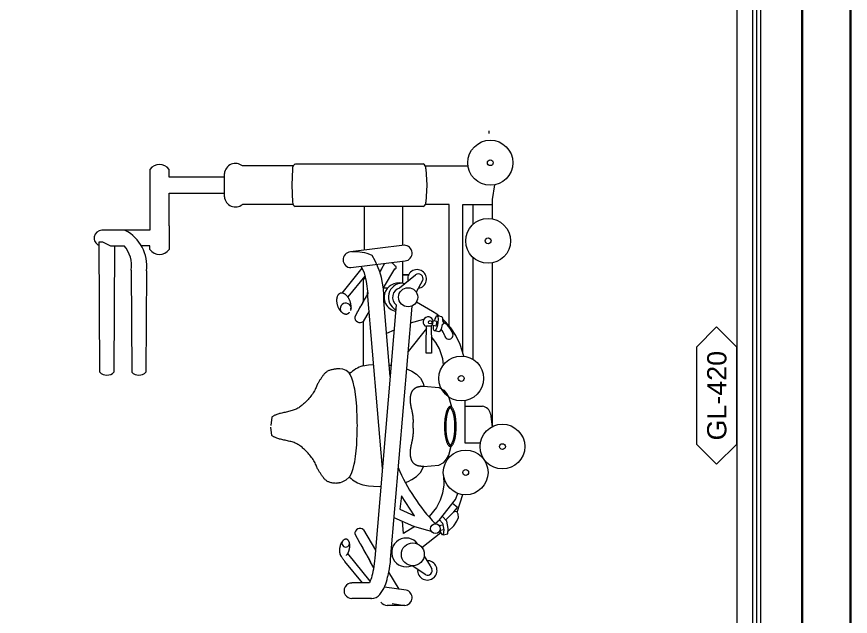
# Model space of a CAD drawing. Header units: centimetres. Extents: x 118932 to 154602, y -32682 to -23521.
# Drawn here: x 129554.9 to 129815.3, y -28354.3 to -28167 of the extents above; entities that cross this region are included whole.
import ezdxf

# ---------------------------------------------------------------- set-up
doc = ezdxf.new("R2010")
doc.units = ezdxf.units.CM
doc.header["$LTSCALE"] = 50
doc.header["$MEASUREMENT"] = 0
for name, color, linetype, lineweight, true_color in [('GEN_00_BL_Yazı', 7, 'Continuous', 0, 0x4f5250), ('GEN_02_TF_Mobilya', 7, 'Continuous', 5, 0x745e3d), ('GEN_05_ML_Alçıpan_giydirme', 7, 'Continuous', 18, 0x7ebab5), ('KALACAK DUVARLAR', 7, 'Continuous', 30, 0x005387)]:
    doc.layers.add(name, color=color, linetype=linetype, lineweight=lineweight, true_color=true_color)
doc.styles.add('Arial_6', font='arial.ttf', dxfattribs={"height": 59.5325})

# ---------------------------------------------------------------- blocks, each defined once
blk = doc.blocks.new('PP_Level-1_Cblok_YeniDuvarlar')
at = {"layer": 'GEN_05_ML_Alçıpan_giydirme', "elevation": 0}
for points in [[(-397.82, -1406.57), (-74.82, -1406.57), (-74.81, -1391.57), (-62.81, -1391.57), (-62.81, -1023.36), (-71.32, -1023.36), (-71.32, -957.36), (-62.81, -957.36), (-62.81, -649.78), (-71.31, -649.78), (-71.31, -583.78), (-62.81, -583.78), (-62.81, -120.17), (-443.43, -120.17)], [(-397.82, -1405.32), (-76.07, -1405.32), (-76.06, -1390.32), (-64.06, -1390.32), (-64.06, -1024.61), (-72.57, -1024.61), (-72.57, -956.11), (-64.06, -956.11), (-64.06, -651.03), (-72.56, -651.03), (-72.56, -582.53), (-64.06, -582.53), (-64.06, -121.42), (-443.43, -121.42)], [(-397.82, -1404.07), (-77.32, -1404.07), (-77.31, -1389.07), (-65.31, -1389.07), (-65.31, -1025.86), (-73.82, -1025.86), (-73.82, -954.86), (-65.31, -954.86), (-65.31, -652.28), (-73.81, -652.28), (-73.81, -581.28), (-65.31, -581.28), (-65.31, -122.67), (-443.43, -122.67)]]:
    blk.add_lwpolyline(points, dxfattribs=at)
blk = doc.blocks.new('KALACAK DUVALAR LEVEL -1 C BLOK')
at = {"layer": 'KALACAK DUVARLAR', "elevation": 0}
blk.add_lwpolyline([(451.35, 86.68), (466.35, 86.68), (466.35, -220.9), (451.35, -220.9)], close=True, dxfattribs=at)
blk = doc.blocks.new('spor aletleri 7')
at = {"layer": 'GEN_02_TF_Mobilya'}
for p, q in [((51.37, 104.9), (51.37, 105.71)), ((-9.9, 94.72), (-25.74, 94.72)), ((31.38, 94.72), (44.59, 94.72)), ((-48.64, 91.23), (-48.66, 93.67)), ((-31.36, 91.27), (-48.64, 91.27)), ((-31.36, 85.11), (-31.36, 92.34)), ((-48.64, 76.07), (-48.64, 86.21)), ((-31.36, 86.17), (-48.64, 86.17)), ((-9.9, 82.72), (-25.74, 82.72)), ((30.72, 82.03), (-9.24, 82.03)), ((12.24, 82.03), (12.24, 68.41)), ((24.24, 82.02), (24.24, 69.97)), ((46.24, 82.72), (46.24, 76.41)), ((-48.67, 76.07), (-48.66, 68.62)), ((-66.99, 69.81), (-66.99, 69.81)), ((-65.68, 69.81), (-65.89, 30.33)), ((-62.9, 69.83), (-62.71, 69.81)), ((24.86, 69.96), (8.01, 67.87)), ((46.24, 66.09), (46.24, 34.34)), ((11.61, 62.78), (5.34, 55.04)), ((8.14, 62.97), (25.09, 65.08)), ((21.77, 62.65), (18.24, 56.71)), ((24.24, 64.94), (24.24, 58.06)), ((52.24, 64.47), (52.24, 13.72)), ((-60.47, 62.22), (-60.3, 30.33)), ((-55.73, 61.99), (-55.9, 30.33)), ((12.49, 60.36), (7.18, 53.82)), ((23.32, 56.62), (28.34, 60.69)), ((30.54, 58.94), (28.57, 55.29)), ((18.01, 0.25), (13.37, 55.21)), ((11.85, 52.1), (11.85, 52.1)), ((20.44, 28.93), (18.43, 52.62)), ((8.18, 50.44), (7.99, 49.54)), ((30.87, 46.75), (26.69, 45.59)), ((21.66, 43.42), (19.3, 42.4)), ((31.72, 43.95), (26.03, 36.83)), ((20.13, 32.55), (20.74, 32.47)), ((43.84, 8.16), (43.84, 21.49)), ((43.87, 19.72), (49.24, 19.72)), ((-16.54, 16.27), (-16.85, 13.71)), ((51.73, 17.3), (52.23, 13.31)), ((-16.54, 10.57), (-16.85, 13.14)), ((41.36, -13.38), (43.06, -7.91)), ((35.69, -17.51), (36.81, -17.35)), ((12.09, -18.93), (15.86, -25.27)), ((30.33, -24.4), (36.28, -19.73)), ((11.24, -23.58), (11.24, -23.59)), ((14.13, -34.95), (7.15, -26.33)), ((13.23, -27.13), (13.81, -28.15)), ((31.51, -32.96), (27.31, -30.15)), ((19.93, -32.11), (23.08, -37.41)), ((25.41, -37.71), (18.59, -36.82))]:
    blk.add_line(p, q, dxfattribs=at)
at = {"layer": 'GEN_02_TF_Mobilya', "flags": 128}
for points in [[(-10.09, 93.79), (-10.34, 88.72), (-10.06, 83.42)], [(-9.17, 95.43), (-0.59, 95.43), (22.11, 95.43), (30.65, 95.43), (30.65, 95.43)], [(31.57, 93.79), (31.82, 88.72), (31.54, 83.42)], [(-54.66, 93.67), (-54.66, 76.07), (-54.66, 74.64), (-69.66, 74.64)], [(53.04, 88.83), (52.24, 84.21), (52.24, 78.08)], [(38.84, 44.81), (38.84, 82.72), (31.38, 82.72)], [(43.14, 36.51), (43.14, 82.72), (52.24, 82.72)], [(-70.29, 30.33), (-70.5, 71.08), (-69.46, 71.08), (-67, 69.81), (-62.7, 69.81)], [(-54.66, 68.62), (-54.66, 69.81), (-57.35, 69.81)], [(11.36, 63.37), (12.25, 61.33), (12.92, 58.6), (13.4, 54.86), (13.24, 54.57)], [(18.69, 64.28), (17.74, 62.59), (17.71, 62.55), (17.67, 62.47), (17.63, 62.38), (17.58, 62.29), (17.53, 62.19), (17.48, 62.1), (17.42, 62), (17.37, 61.91), (17.31, 61.82), (17.26, 61.72), (17.2, 61.63), (17.19, 61.61), (17.24, 61.69), (17.34, 61.85), (17.39, 61.93), (17.44, 62.02), (17.48, 62.1), (17.53, 62.18), (17.57, 62.26), (17.61, 62.33), (17.64, 62.41), (17.68, 62.47), (17.71, 62.53), (17.73, 62.58), (17.74, 62.59)], [(12.56, 60.05), (12.09, 59.39), (11.98, 58.8), (11.98, 52.34)], [(8.06, 49.76), (8.1, 49.88), (8.12, 50.01), (8.15, 50.14), (8.17, 50.28), (8.18, 50.42), (8.19, 50.56), (8.2, 50.7), (8.2, 50.85), (8.19, 51), (8.18, 51.15), (8.16, 51.3), (8.14, 51.45), (8.12, 51.61), (8.09, 51.76), (8.06, 51.91), (8.02, 52.07), (7.97, 52.22), (7.92, 52.37), (7.87, 52.52), (7.82, 52.67), (7.75, 52.82), (7.69, 52.96), (7.62, 53.1), (7.55, 53.24), (7.47, 53.38), (7.39, 53.51), (7.31, 53.64), (7.23, 53.76), (7.14, 53.88), (7.05, 53.99), (6.95, 54.1), (6.86, 54.21), (6.76, 54.31), (6.66, 54.4), (6.56, 54.49), (6.46, 54.57), (6.35, 54.65), (6.25, 54.72), (6.14, 54.78), (6.04, 54.84), (5.93, 54.89), (5.83, 54.93), (5.72, 54.97), (5.62, 55), (5.51, 55.02), (5.41, 55.03), (5.31, 55.04), (5.21, 55.04), (5.11, 55.03), (5.01, 55.02), (4.91, 55), (4.82, 54.97), (4.73, 54.93), (4.64, 54.89), (4.56, 54.84), (4.47, 54.79), (4.39, 54.73), (4.32, 54.66), (4.25, 54.58), (4.18, 54.5), (4.11, 54.41), (4.05, 54.32), (4, 54.22), (3.94, 54.12), (3.89, 54.01), (3.85, 53.89), (3.81, 53.77), (3.78, 53.65), (3.75, 53.52), (3.72, 53.39), (3.7, 53.26), (3.69, 53.12), (3.68, 52.98), (3.67, 52.83), (3.67, 52.69), (3.68, 52.54), (3.69, 52.39), (3.7, 52.24), (3.72, 52.08), (3.74, 51.93), (3.77, 51.78), (3.81, 51.62), (3.85, 51.47), (3.89, 51.32), (3.94, 51.17), (3.99, 51.02), (4.04, 50.87), (4.1, 50.72), (4.17, 50.58), (4.24, 50.43), (4.31, 50.29), (4.38, 50.16), (4.46, 50.03), (4.54, 49.9), (4.63, 49.77), (4.72, 49.65), (4.81, 49.54), (4.9, 49.43), (5, 49.32), (5.09, 49.22), (5.19, 49.13), (5.29, 49.04), (5.4, 48.95), (5.5, 48.88), (5.6, 48.81), (5.71, 48.74), (5.81, 48.69), (5.92, 48.63), (6.03, 48.59), (6.13, 48.55), (6.24, 48.52), (6.34, 48.5), (6.44, 48.48), (6.55, 48.48), (6.65, 48.47), (6.75, 48.48), (6.85, 48.49), (6.94, 48.51), (7.03, 48.54), (7.13, 48.57), (7.21, 48.62), (7.3, 48.66), (7.38, 48.72), (7.46, 48.78), (7.54, 48.85), (7.61, 48.92), (7.68, 49), (7.75, 49.09)], [(18.07, 56.69), (18.21, 56.71), (18.47, 56.72), (19.66, 56.72)], [(18.07, 56.7), (18.13, 56.71), (18.27, 56.72), (18.42, 56.72), (18.45, 56.72)], [(13.24, 54.58), (13.2, 54.51), (13.16, 54.44), (13.13, 54.37), (13.09, 54.3), (13.05, 54.22), (13, 54.15), (12.96, 54.07), (12.91, 53.99), (12.86, 53.91), (12.82, 53.83), (12.8, 53.8), (12.22, 52.77), (12.21, 52.74), (12.1, 52.54), (12.04, 52.44), (11.99, 52.35), (11.88, 52.16), (11.85, 52.1), (11.24, 51.03)], [(11.85, 52.11), (11.88, 52.16), (11.92, 52.24), (11.97, 52.31), (12.01, 52.38), (12.05, 52.46), (12.09, 52.53), (12.13, 52.59), (12.2, 52.72), (12.22, 52.77)], [(13.24, 54.58), (13.21, 54.53), (13.16, 54.43), (13.1, 54.32), (13.04, 54.21), (12.98, 54.11), (12.92, 54.01), (12.86, 53.91), (12.8, 53.8)], [(35.73, 47.8), (34.94, 48.4), (33.65, 49.24), (28.62, 52.24)], [(22.33, 51.33), (15.65, -27.76), (15.56, -28.63), (15.46, -29.49), (15.33, -30.34), (15.19, -31.16), (15.04, -31.94), (14.87, -32.66), (14.7, -33.31), (14.53, -33.89), (14.36, -34.39), (14.2, -34.8), (14.05, -35.14), (13.92, -35.41), (13.87, -35.51), (8.47, -35.51)], [(11.25, 51.04), (11.2, 50.94), (11.14, 50.85), (11.09, 50.76), (11.04, 50.67), (10.99, 50.58), (10.94, 50.49), (10.31, 49.36), (10.26, 49.27), (10.2, 49.17), (10.1, 48.99), (9.35, 47.65)], [(10.98, 50.55), (11.02, 50.62), (11.06, 50.7), (11.1, 50.77), (11.14, 50.84), (11.18, 50.91), (11.22, 50.98)], [(27.15, 50.96), (20.46, -28.17), (20.36, -29.15), (20.24, -30.14), (20.1, -31.13), (19.93, -32.11), (19.6, -33.63)], [(10.13, 49.04), (10.16, 49.1), (10.2, 49.17), (10.24, 49.24), (10.28, 49.3)], [(13.86, 49.36), (11.98, 46.17), (11.98, 32.33)], [(36.56, 47.64), (35.08, 47.92), (34.92, 47.86), (34.83, 47.78), (34.64, 47.51), (34.39, 46.94), (34.23, 46.43)], [(35.14, 47.9), (35.32, 47.59), (35.4, 47), (35.32, 45.78), (35.07, 44.62), (34.75, 43.73), (34.45, 43.29), (34.24, 43.19)], [(43.42, 35.28), (42.31, 39), (40.97, 41.79), (39.38, 44.16), (37.62, 46.14), (36.84, 46.93)], [(33.78, 46.46), (33.8, 46.45), (34.96, 46.24), (34.67, 44.75), (33.45, 44.97)], [(36.7, 45.23), (36.31, 43.79), (35.94, 43.1), (35.83, 42.99), (35.66, 42.93), (34.26, 43.19), (34.03, 43.42), (33.94, 43.88), (33.93, 44.69), (33.95, 44.85)], [(37.1, 32.65), (36.82, 34.49), (35.77, 37.67), (34.71, 39.63), (33.37, 41.4)], [(38.59, 40.69), (38.65, 40.68), (38.6, 40.68)], [(4.73, 31.41), (4.55, 31.4), (4.37, 31.39), (4.19, 31.39), (4, 31.37), (3.81, 31.36), (3.61, 31.34), (3.4, 31.32), (3.18, 31.29), (2.94, 31.25), (2.7, 31.21), (2.45, 31.16), (2.2, 31.1), (1.95, 31.04), (1.71, 30.97), (1.47, 30.89), (1.25, 30.81), (1.04, 30.71), (0.84, 30.61), (0.65, 30.5), (0.48, 30.38), (0.31, 30.25), (0.15, 30.11), (-0.01, 29.96), (-0.16, 29.8), (-0.3, 29.62), (-0.45, 29.44), (-0.59, 29.25), (-0.73, 29.05), (-0.87, 28.85), (-1, 28.65), (-1.14, 28.46), (-1.27, 28.26), (-1.4, 28.08), (-1.52, 27.9), (-1.64, 27.72), (-1.77, 27.53), (-1.89, 27.34), (-2.01, 27.13), (-2.13, 26.91), (-2.25, 26.68), (-2.37, 26.42), (-2.49, 26.14), (-2.62, 25.84), (-2.75, 25.53), (-2.9, 25.21), (-3.06, 24.87), (-3.24, 24.53), (-3.44, 24.19), (-3.66, 23.84), (-3.89, 23.49), (-4.15, 23.14), (-4.41, 22.8), (-4.69, 22.46), (-4.97, 22.14), (-5.25, 21.82), (-5.53, 21.51), (-5.8, 21.22), (-6.07, 20.95), (-6.34, 20.69), (-6.61, 20.44), (-6.87, 20.21), (-7.13, 19.98), (-7.39, 19.78), (-7.65, 19.58), (-7.9, 19.4), (-8.16, 19.23), (-8.43, 19.07), (-8.7, 18.92), (-8.98, 18.78), (-9.27, 18.65), (-9.58, 18.53), (-9.89, 18.42), (-10.23, 18.31), (-10.58, 18.21), (-10.94, 18.12), (-11.31, 18.03), (-11.68, 17.95), (-12.05, 17.86), (-12.42, 17.78), (-12.78, 17.7), (-13.13, 17.62), (-13.47, 17.54), (-13.8, 17.46), (-14.11, 17.38), (-14.41, 17.3), (-14.69, 17.22), (-14.95, 17.13), (-15.19, 17.04), (-15.4, 16.95), (-15.6, 16.86), (-15.78, 16.76), (-15.95, 16.67), (-16.11, 16.57), (-16.26, 16.47), (-16.4, 16.37), (-16.54, 16.27)], [(4.73, -4.2), (5.66, -3.85), (6.7, -3.3), (7.58, -2.51), (7.93, -2.17), (8.47, -1.05), (8.87, 0.23), (9.19, 1.64), (9.34, 2.38), (9.6, 3.98), (9.81, 5.74), (9.96, 7.69), (10.01, 8.75), (10.1, 11.06), (10.14, 12.87), (10.16, 13.71), (10.14, 14.55), (10.1, 16.36), (10.01, 18.67), (9.96, 19.73), (9.81, 21.67), (9.6, 23.43), (9.34, 25.03), (9.19, 25.78), (8.87, 27.18), (8.47, 28.46), (7.93, 29.59), (7.58, 30.08), (6.7, 30.84), (5.66, 31.27), (4.73, 31.41)], [(11.87, 32.31), (13.67, 32.58), (15.17, 32.7), (15.27, 32.71)], [(25.49, 31.42), (26.05, 31.2), (27.17, 30.65), (28.63, 29.69), (29.87, 28.45), (30.7, 26.91), (30.94, 25.96)], [(30.94, 0.88), (30.88, 0.88), (30.83, 0.89), (30.77, 0.89), (30.72, 0.89), (30.66, 0.89), (30.6, 0.89), (30.55, 0.89), (30.49, 0.89), (30.44, 0.9), (30.38, 0.9), (30.33, 0.9), (30.27, 0.9), (30.22, 0.91), (30.16, 0.91), (30.11, 0.91), (30.05, 0.92), (30, 0.92), (29.95, 0.93), (29.89, 0.93), (29.84, 0.94), (29.78, 0.94), (29.73, 0.95), (29.68, 0.95), (29.62, 0.96), (29.57, 0.97), (29.52, 0.98), (29.46, 0.99), (29.41, 1), (29.36, 1.01), (29.3, 1.02), (29.25, 1.03), (29.2, 1.04), (29.15, 1.06), (29.1, 1.07), (29.04, 1.09), (28.99, 1.1), (28.94, 1.12), (28.89, 1.14), (28.84, 1.16), (28.79, 1.18), (28.74, 1.2), (28.69, 1.22), (28.64, 1.24), (28.59, 1.26), (28.54, 1.29), (28.49, 1.31), (28.45, 1.34), (28.4, 1.36), (28.35, 1.39), (28.3, 1.42), (28.26, 1.45), (28.21, 1.48), (28.17, 1.51), (28.12, 1.54), (28.08, 1.58), (28.04, 1.61), (27.99, 1.64), (27.95, 1.68), (27.91, 1.72), (27.87, 1.75), (27.83, 1.79), (27.79, 1.83), (27.75, 1.87), (27.71, 1.91), (27.68, 1.95), (27.64, 1.99), (27.6, 2.03), (27.57, 2.07), (27.54, 2.11), (27.5, 2.16), (27.47, 2.2), (27.44, 2.25), (27.41, 2.29), (27.38, 2.34), (27.35, 2.38), (27.33, 2.43), (27.3, 2.48), (27.27, 2.52), (27.25, 2.57), (27.22, 2.62), (27.2, 2.67), (27.18, 2.72), (27.16, 2.77), (27.13, 2.82), (27.11, 2.87), (27.09, 2.92), (27.07, 2.97), (27.06, 3.02), (27.04, 3.08), (27.02, 3.13), (27, 3.18), (26.99, 3.23), (26.97, 3.29), (26.96, 3.34), (26.94, 3.39), (26.93, 3.45), (26.92, 3.5), (26.9, 3.55), (26.89, 3.61), (26.88, 3.66), (26.87, 3.71), (26.86, 3.77), (26.85, 3.82), (26.84, 3.88), (26.83, 3.93), (26.82, 3.98), (26.81, 4.04), (26.8, 4.09), (26.8, 4.15), (26.79, 4.2), (26.78, 4.26), (26.78, 4.31), (26.77, 4.36), (26.76, 4.42), (26.76, 4.47), (26.75, 4.53), (26.75, 4.58), (26.75, 4.64), (26.74, 4.69), (26.74, 4.74), (26.74, 4.8), (26.74, 4.85), (26.73, 4.91), (26.73, 4.96), (26.73, 5.01), (26.73, 5.07), (26.73, 5.12), (26.73, 5.18), (26.73, 5.23), (26.73, 5.29), (26.73, 5.34), (26.74, 5.39), (26.74, 5.45), (26.74, 5.5), (26.74, 5.56), (26.74, 5.61), (26.75, 5.66), (26.75, 5.72), (26.76, 5.77), (26.76, 5.83), (26.76, 5.88), (26.77, 5.93), (26.77, 5.99), (26.78, 6.04), (26.78, 6.09), (26.79, 6.15), (26.8, 6.2), (26.8, 6.26), (26.81, 6.31), (26.82, 6.36), (26.82, 6.42), (26.83, 6.47), (26.84, 6.52), (26.85, 6.58), (26.86, 6.63), (26.86, 6.68), (26.87, 6.74), (26.88, 6.79), (26.89, 6.84), (26.9, 6.9), (26.91, 6.95), (26.92, 7), (26.93, 7.06), (26.94, 7.11), (26.95, 7.16), (26.96, 7.22), (26.97, 7.27), (26.99, 7.38), (27, 7.43), (27.01, 7.48), (27.02, 7.53), (27.03, 7.59), (27.06, 7.69), (27.08, 7.8), (27.09, 7.85), (27.13, 8.01), (27.16, 8.17), (27.19, 8.28), (27.2, 8.33), (27.21, 8.38), (27.22, 8.44), (27.23, 8.49), (27.26, 8.6), (27.28, 8.7), (27.3, 8.81), (27.31, 8.86), (27.34, 8.97), (27.35, 9.02), (27.37, 9.13), (27.38, 9.18), (27.4, 9.29), (27.41, 9.34), (27.42, 9.39), (27.43, 9.45), (27.44, 9.5), (27.45, 9.55), (27.46, 9.61), (27.47, 9.66), (27.48, 9.71), (27.49, 9.77), (27.5, 9.82), (27.51, 9.87), (27.52, 9.93), (27.52, 9.98), (27.53, 10.03), (27.54, 10.09), (27.55, 10.14), (27.56, 10.19), (27.56, 10.25), (27.57, 10.3), (27.58, 10.35), (27.58, 10.41), (27.59, 10.46), (27.6, 10.51), (27.6, 10.57), (27.61, 10.62), (27.61, 10.68), (27.62, 10.73), (27.62, 10.78), (27.63, 10.84), (27.63, 10.89), (27.63, 10.94), (27.64, 11), (27.64, 11.05), (27.64, 11.11), (27.65, 11.16), (27.65, 11.21), (27.65, 11.27), (27.65, 11.32), (27.65, 11.38), (27.66, 11.43), (27.66, 11.48), (27.66, 11.54), (27.66, 11.59), (27.66, 11.65), (27.66, 11.7), (27.66, 11.76), (27.66, 11.81), (27.66, 11.86), (27.66, 11.92), (27.66, 11.97), (27.66, 12.03), (27.66, 12.08), (27.66, 12.13), (27.66, 12.19), (27.66, 12.24), (27.66, 12.3), (27.66, 12.41), (27.65, 12.51), (27.65, 12.62), (27.65, 12.73), (27.64, 12.89), (27.64, 13.06), (27.63, 13.17), (27.63, 13.22), (27.63, 13.33), (27.63, 13.38), (27.62, 13.44), (27.62, 13.49), (27.62, 13.6), (27.62, 13.65), (27.62, 13.71), (27.62, 13.81), (27.62, 13.86), (27.62, 13.97), (27.63, 14.02), (27.63, 14.07), (27.63, 14.18), (27.64, 14.33), (27.64, 14.39), (27.64, 14.49), (27.64, 14.54), (27.64, 14.65), (27.65, 14.75), (27.65, 14.8), (27.65, 14.91), (27.65, 15.01), (27.65, 15.07), (27.65, 15.12), (27.65, 15.17), (27.65, 15.27), (27.65, 15.33), (27.65, 15.38), (27.65, 15.43), (27.65, 15.48), (27.64, 15.54), (27.64, 15.59), (27.64, 15.64), (27.64, 15.69), (27.64, 15.74), (27.63, 15.8), (27.63, 15.85), (27.63, 15.9), (27.63, 15.95), (27.62, 16), (27.62, 16.06), (27.62, 16.11), (27.61, 16.16), (27.61, 16.21), (27.6, 16.26), (27.6, 16.31), (27.59, 16.37), (27.59, 16.42), (27.58, 16.47), (27.58, 16.52), (27.57, 16.57), (27.56, 16.62), (27.56, 16.68), (27.55, 16.73), (27.54, 16.78), (27.53, 16.83), (27.53, 16.88), (27.52, 16.93), (27.51, 16.99), (27.5, 17.04), (27.49, 17.09), (27.48, 17.14), (27.48, 17.19), (27.47, 17.24), (27.46, 17.29), (27.45, 17.34), (27.44, 17.4), (27.43, 17.45), (27.42, 17.5), (27.41, 17.55), (27.4, 17.6), (27.39, 17.65), (27.38, 17.7), (27.37, 17.75), (27.36, 17.81), (27.35, 17.86), (27.32, 17.96), (27.3, 18.06), (27.29, 18.11), (27.27, 18.21), (27.24, 18.37), (27.18, 18.62), (27.17, 18.67), (27.14, 18.78), (27.13, 18.83), (27.12, 18.88), (27.11, 18.93), (27.1, 18.98), (27.08, 19.08), (27.07, 19.13), (27.04, 19.24), (27.02, 19.34), (27.01, 19.39), (27, 19.44), (26.99, 19.49), (26.97, 19.59), (26.96, 19.65), (26.95, 19.7), (26.94, 19.75), (26.93, 19.8), (26.92, 19.85), (26.9, 19.95), (26.89, 20.01), (26.88, 20.06), (26.87, 20.11), (26.87, 20.16), (26.86, 20.21), (26.85, 20.26), (26.84, 20.31), (26.83, 20.37), (26.83, 20.42), (26.82, 20.47), (26.81, 20.52), (26.81, 20.57), (26.8, 20.62), (26.79, 20.67), (26.79, 20.73), (26.78, 20.78), (26.78, 20.83), (26.77, 20.88), (26.77, 20.93), (26.76, 20.99), (26.76, 21.04), (26.75, 21.09), (26.75, 21.14), (26.75, 21.19), (26.74, 21.24), (26.74, 21.3), (26.74, 21.35), (26.74, 21.4), (26.73, 21.45), (26.73, 21.5), (26.73, 21.56), (26.73, 21.61), (26.73, 21.66), (26.73, 21.71), (26.73, 21.77), (26.73, 21.82), (26.73, 21.87), (26.73, 21.92), (26.74, 21.97), (26.74, 22.03), (26.74, 22.08), (26.74, 22.13), (26.75, 22.18), (26.75, 22.24), (26.75, 22.29), (26.76, 22.34), (26.76, 22.39), (26.77, 22.44), (26.77, 22.5), (26.78, 22.55), (26.78, 22.6), (26.79, 22.65), (26.8, 22.71), (26.8, 22.76), (26.81, 22.81), (26.82, 22.86), (26.83, 22.91), (26.84, 22.97), (26.85, 23.02), (26.86, 23.07), (26.87, 23.12), (26.88, 23.17), (26.89, 23.23), (26.9, 23.28), (26.91, 23.33), (26.92, 23.38), (26.94, 23.43), (26.95, 23.48), (26.97, 23.54), (26.98, 23.59), (27, 23.64), (27.01, 23.69), (27.03, 23.74), (27.04, 23.79), (27.06, 23.84), (27.08, 23.89), (27.1, 23.94), (27.12, 23.99), (27.14, 24.04), (27.16, 24.08), (27.18, 24.13), (27.2, 24.18), (27.23, 24.23), (27.25, 24.27), (27.27, 24.32), (27.3, 24.37), (27.32, 24.41), (27.35, 24.46), (27.38, 24.5), (27.4, 24.55), (27.43, 24.59), (27.46, 24.63), (27.49, 24.67), (27.52, 24.72), (27.56, 24.76), (27.59, 24.8), (27.62, 24.84), (27.66, 24.88), (27.69, 24.92), (27.73, 24.96), (27.76, 24.99), (27.8, 25.03), (27.84, 25.07), (27.88, 25.1), (27.92, 25.14), (27.96, 25.17), (28, 25.21), (28.04, 25.24), (28.08, 25.27), (28.13, 25.3), (28.17, 25.33), (28.21, 25.36), (28.26, 25.39), (28.3, 25.42), (28.35, 25.45), (28.39, 25.48), (28.44, 25.5), (28.48, 25.53), (28.53, 25.55), (28.58, 25.57), (28.62, 25.6), (28.67, 25.62), (28.72, 25.64), (28.77, 25.66), (28.82, 25.68), (28.86, 25.7), (28.91, 25.71), (28.96, 25.73), (29.01, 25.75), (29.06, 25.76), (29.11, 25.78), (29.16, 25.79), (29.21, 25.8), (29.26, 25.81), (29.31, 25.83), (29.36, 25.84), (29.41, 25.85), (29.46, 25.86), (29.51, 25.87), (29.57, 25.87), (29.62, 25.88), (29.67, 25.89), (29.72, 25.9), (29.77, 25.9), (29.83, 25.91), (29.88, 25.91), (29.93, 25.92), (29.98, 25.92), (30.03, 25.93), (30.09, 25.93), (30.14, 25.93), (30.19, 25.94), (30.25, 25.94), (30.3, 25.94), (30.35, 25.95), (30.4, 25.95), (30.46, 25.95), (30.51, 25.95), (30.56, 25.95), (30.62, 25.95), (30.67, 25.96), (30.72, 25.96), (30.78, 25.96), (30.83, 25.96), (30.88, 25.96), (30.94, 25.96), (35.65, 25.54), (37.19, 24.73), (37.99, 23.7), (38.72, 22.39), (39.52, 19.53)], [(48.56, 8.12), (43.84, 8.16), (43.84, 21.49)], [(4.73, -4.2), (4.55, -4.24), (4.37, -4.27), (4.19, -4.31), (4, -4.34), (3.81, -4.36), (3.61, -4.38), (3.4, -4.39), (3.18, -4.38), (2.94, -4.37), (2.7, -4.34), (2.45, -4.3), (2.2, -4.25), (1.95, -4.19), (1.71, -4.12), (1.47, -4.05), (1.25, -3.96), (1.04, -3.87), (0.84, -3.77), (0.65, -3.66), (0.48, -3.54), (0.31, -3.41), (0.15, -3.27), (-0.01, -3.12), (-0.16, -2.95), (-0.3, -2.78), (-0.45, -2.6), (-0.59, -2.4), (-0.73, -2.21), (-0.87, -2.01), (-1, -1.81), (-1.14, -1.61), (-1.27, -1.42), (-1.4, -1.23), (-1.52, -1.05), (-1.65, -0.87), (-1.77, -0.68), (-1.89, -0.49), (-2.01, -0.29), (-2.13, -0.07), (-2.25, 0.17), (-2.37, 0.43), (-2.49, 0.71), (-2.62, 1), (-2.75, 1.31), (-2.9, 1.64), (-3.06, 1.97), (-3.24, 2.31), (-3.44, 2.66), (-3.66, 3.01), (-3.89, 3.35), (-4.15, 3.7), (-4.41, 4.04), (-4.69, 4.38), (-4.97, 4.71), (-5.25, 5.03), (-5.53, 5.33), (-5.8, 5.62), (-6.07, 5.9), (-6.34, 6.16), (-6.61, 6.41), (-6.87, 6.64), (-7.13, 6.86), (-7.39, 7.07), (-7.65, 7.26), (-7.9, 7.45), (-8.16, 7.62), (-8.43, 7.78), (-8.7, 7.93), (-8.98, 8.06), (-9.27, 8.19), (-9.58, 8.32), (-9.89, 8.43), (-10.23, 8.53), (-10.58, 8.63), (-10.94, 8.73), (-11.31, 8.82), (-11.68, 8.9), (-12.05, 8.98), (-12.42, 9.06), (-12.78, 9.14), (-13.13, 9.22), (-13.47, 9.3), (-13.8, 9.38), (-14.11, 9.46), (-14.41, 9.55), (-14.69, 9.63), (-14.95, 9.72), (-15.19, 9.8), (-15.4, 9.9), (-15.6, 9.99), (-15.78, 10.08), (-15.95, 10.18), (-16.11, 10.28), (-16.26, 10.37), (-16.4, 10.47), (-16.54, 10.57)], [(25.15, -4.14), (26.05, -3.79), (27.17, -3.23), (28.63, -2.28), (29.87, -1.04), (30.7, 0.51), (30.79, 0.89), (35.65, 1.31), (37.19, 2.11), (37.99, 3.14), (38.72, 4.46), (39.47, 7.18)], [(37.07, -1.91), (37.14, -4.86), (36.72, -7.5), (35.99, -9.69), (34.87, -11.9), (32.61, -14.76), (32.58, -14.92)], [(11.87, -4.9), (13.67, -5.17), (15.17, -5.29), (17.07, -5.34), (17.54, -5.31)], [(35.83, -15.75), (40.87, -9.44), (41.57, -7.54)], [(40.35, -13.24), (41.4, -11.95), (39.85, -10.71)], [(21.57, -15.01), (27.65, -17.73), (30.9, -18.75), (33.25, -19.32)], [(36.99, -20.49), (38.42, -20.14), (38.58, -18.44), (38.37, -17.34), (38.12, -16.22), (36.72, -14.79)], [(38.5, -19.29), (40.3, -17.63), (41.24, -16.18), (41.77, -15.04), (41.67, -13.99), (41.22, -13.22), (40.56, -13.24), (40.35, -13.24), (37.82, -15.81)], [(28.13, -17.9), (24.57, -20.02), (24.26, -16.22)], [(34.44, -16.96), (35.83, -15.75), (36.76, -16.84), (37.17, -18.91), (36.99, -20.49), (36.71, -20.42), (36.29, -19.78), (36.06, -19.02), (37.15, -18.81)], [(9.34, -20.2), (10.09, -21.53), (10.21, -21.74), (10.31, -21.92), (10.94, -23.04), (10.99, -23.13), (11.04, -23.22), (11.09, -23.31), (11.15, -23.41), (11.2, -23.5), (11.24, -23.58), (11.84, -24.65), (11.88, -24.71), (11.99, -24.9), (12.04, -25), (12.1, -25.1), (12.15, -25.2), (12.21, -25.3), (12.22, -25.33)], [(6.72, -26.9), (6.79, -26.84), (6.85, -26.76), (6.91, -26.69), (6.97, -26.61), (7.03, -26.53), (7.08, -26.44), (7.14, -26.35), (7.19, -26.26), (7.24, -26.16), (7.29, -26.06), (7.34, -25.96), (7.38, -25.86), (7.43, -25.76), (7.47, -25.65), (7.51, -25.54), (7.55, -25.43), (7.58, -25.32), (7.61, -25.21), (7.64, -25.09), (7.67, -24.98), (7.69, -24.86), (7.72, -24.75), (7.73, -24.63), (7.75, -24.51), (7.77, -24.4), (7.78, -24.28), (7.78, -24.17), (7.79, -24.05), (7.79, -23.94), (7.79, -23.83), (7.79, -23.72), (7.79, -23.61), (7.78, -23.5), (7.77, -23.39), (7.75, -23.29), (7.74, -23.19), (7.72, -23.09), (7.69, -23), (7.67, -22.9), (7.64, -22.81), (7.61, -22.72), (7.58, -22.64), (7.55, -22.56), (7.51, -22.48), (7.47, -22.41), (7.43, -22.34), (7.39, -22.27), (7.34, -22.21), (7.29, -22.16), (7.24, -22.1), (7.19, -22.05), (7.14, -22.01), (7.08, -21.97), (7.03, -21.93), (6.97, -21.9), (6.91, -21.88), (6.85, -21.86), (6.79, -21.84), (6.73, -21.83), (6.66, -21.82), (6.6, -21.82), (6.53, -21.82), (6.47, -21.83), (6.4, -21.84), (6.34, -21.86), (6.27, -21.88), (6.2, -21.91), (6.13, -21.94), (6.07, -21.97), (6, -22.01), (5.93, -22.06), (5.87, -22.11), (5.8, -22.16), (5.74, -22.22), (5.67, -22.28), (5.61, -22.35), (5.55, -22.42), (5.49, -22.49), (5.43, -22.57), (5.37, -22.65), (5.31, -22.74), (5.26, -22.82), (5.2, -22.91), (5.15, -23.01), (5.1, -23.1), (5.05, -23.2), (5, -23.3), (4.96, -23.41), (4.92, -23.51), (4.88, -23.62), (4.84, -23.73), (4.8, -23.84), (4.77, -23.95), (4.74, -24.07), (4.71, -24.18), (4.68, -24.3), (4.66, -24.41), (4.64, -24.53), (4.62, -24.64), (4.6, -24.76), (4.59, -24.88), (4.58, -24.99), (4.58, -25.11), (4.57, -25.22), (4.57, -25.33), (4.57, -25.44), (4.57, -25.55), (4.58, -25.66), (4.59, -25.77), (4.6, -25.87), (4.62, -25.98), (4.64, -26.08), (4.66, -26.17), (4.68, -26.27), (4.7, -26.36), (4.73, -26.45), (4.76, -26.54), (4.8, -26.62), (4.83, -26.7), (4.87, -26.77), (4.91, -26.84), (4.95, -26.91), (5, -26.98), (5.04, -27.04), (5.09, -27.09), (5.14, -27.14), (5.19, -27.19), (5.25, -27.23)], [(10.13, -21.59), (10.16, -21.66), (10.2, -21.73), (10.24, -21.79), (10.27, -21.86)], [(10.97, -23.1), (11.02, -23.18), (11.06, -23.25), (11.1, -23.32), (11.14, -23.4), (11.18, -23.46), (11.22, -23.53), (11.23, -23.57)], [(11.85, -24.65), (11.88, -24.72), (11.92, -24.79), (11.97, -24.87), (12.01, -24.94), (12.05, -25.01), (12.09, -25.08), (12.13, -25.15), (12.2, -25.28), (12.22, -25.32)], [(12.22, -25.32), (12.8, -26.35), (12.82, -26.4), (12.88, -26.49), (12.93, -26.57), (12.98, -26.66), (13.03, -26.75), (13.08, -26.85), (13.13, -26.94), (13.18, -27.03), (13.23, -27.12), (13.24, -27.14)], [(11.76, -35.51), (6.29, -28.78), (6.11, -28.55), (5.94, -28.33), (5.79, -28.13), (5.65, -27.94), (5.52, -27.76), (5.4, -27.6), (5.3, -27.45), (5.22, -27.32), (5.14, -27.2), (5.07, -27.09), (5.01, -26.99), (4.96, -26.9), (4.91, -26.82), (4.87, -26.73), (4.84, -26.66), (4.8, -26.58), (4.78, -26.52), (4.76, -26.46), (4.74, -26.4), (4.72, -26.33), (4.71, -26.27)], [(12.82, -26.39), (12.86, -26.47), (12.91, -26.55), (12.96, -26.62), (13, -26.7), (13.05, -26.78), (13.09, -26.85), (13.13, -26.93), (13.16, -27), (13.2, -27.06), (13.24, -27.13)], [(15.26, -30.74), (14.29, -29.02), (14.28, -28.99), (14.25, -28.94), (14.22, -28.87), (14.18, -28.8), (14.14, -28.73), (14.1, -28.65), (14.05, -28.57), (14.01, -28.49), (13.96, -28.41), (13.91, -28.33), (13.86, -28.25), (13.82, -28.17), (13.81, -28.15), (13.85, -28.23), (13.91, -28.32), (13.96, -28.41), (14.02, -28.51), (14.07, -28.61), (14.13, -28.7), (14.18, -28.8), (14.23, -28.9), (14.28, -28.99), (14.3, -29.02)], [(31.02, -27.13), (32.94, -30.2), (33.46, -31.11)], [(14.87, -30.03), (14.93, -30.14), (14.99, -30.24), (15.05, -30.34), (15.1, -30.44), (15.16, -30.54), (15.22, -30.65), (15.27, -30.73)], [(14.87, -30.04), (14.89, -30.07), (14.93, -30.15), (14.98, -30.23), (15.03, -30.32), (15.08, -30.4), (15.13, -30.48), (15.18, -30.57), (15.23, -30.65), (15.27, -30.73)], [(14.42, -40.33), (14.62, -40.34), (8.47, -40.34)], [(21.03, -41.96), (25, -42.5), (19.52, -42.5)]]:
    blk.add_lwpolyline(points, dxfattribs=at)
for points in [[(26.17, 60.72), (24.24, 60.72)], [(31.72, 42.32), (31.72, 44.79), (33.22, 44.79), (33.22, 42.32), (33.32, 41.57), (33.32, 36.27), (31.62, 36.27), (31.62, 41.57)], [(39.21, 19.62), (39.12, 19.61), (39.03, 19.59), (38.94, 19.55), (38.85, 19.5), (38.77, 19.43), (38.68, 19.35), (38.6, 19.25), (38.51, 19.14), (38.43, 19.02), (38.35, 18.88), (38.27, 18.73), (38.2, 18.56), (38.12, 18.39), (38.05, 18.2), (37.99, 18), (37.92, 17.79), (37.86, 17.56), (37.8, 17.33), (37.75, 17.09), (37.7, 16.84), (37.65, 16.58), (37.6, 16.31), (37.56, 16.04), (37.53, 15.76), (37.5, 15.47), (37.47, 15.18), (37.44, 14.89), (37.42, 14.59), (37.41, 14.28), (37.4, 13.98), (37.39, 13.67), (37.39, 13.37), (37.39, 13.06), (37.4, 12.75), (37.41, 12.45), (37.42, 12.15), (37.44, 11.85), (37.47, 11.55), (37.5, 11.26), (37.53, 10.98), (37.56, 10.69), (37.6, 10.42), (37.65, 10.15), (37.7, 9.89), (37.75, 9.64), (37.8, 9.4), (37.86, 9.17), (37.92, 8.95), (37.99, 8.74), (38.05, 8.54), (38.12, 8.35), (38.2, 8.17), (38.27, 8.01), (38.35, 7.86), (38.43, 7.72), (38.51, 7.59), (38.6, 7.48), (38.68, 7.39), (38.77, 7.31), (38.85, 7.24), (38.94, 7.19), (39.03, 7.15), (39.12, 7.13), (39.21, 7.12), (39.3, 7.13), (39.39, 7.15), (39.48, 7.19), (39.56, 7.24), (39.65, 7.31), (39.74, 7.39), (39.82, 7.48), (39.9, 7.59), (39.99, 7.72), (40.07, 7.86), (40.14, 8.01), (40.22, 8.17), (40.29, 8.35), (40.36, 8.54), (40.43, 8.74), (40.49, 8.95), (40.56, 9.17), (40.61, 9.4), (40.67, 9.64), (40.72, 9.89), (40.77, 10.15), (40.81, 10.42), (40.85, 10.69), (40.89, 10.98), (40.92, 11.26), (40.95, 11.55), (40.97, 11.85), (40.99, 12.15), (41.01, 12.45), (41.02, 12.75), (41.03, 13.06), (41.03, 13.37), (41.03, 13.67), (41.02, 13.98), (41.01, 14.28), (40.99, 14.59), (40.97, 14.89), (40.95, 15.18), (40.92, 15.47), (40.89, 15.76), (40.85, 16.04), (40.81, 16.31), (40.77, 16.58), (40.72, 16.84), (40.67, 17.09), (40.61, 17.33), (40.56, 17.56), (40.49, 17.79), (40.43, 18), (40.36, 18.2), (40.29, 18.39), (40.22, 18.56), (40.14, 18.73), (40.07, 18.88), (39.99, 19.02), (39.9, 19.14), (39.82, 19.25), (39.74, 19.35), (39.65, 19.43), (39.56, 19.5), (39.48, 19.55), (39.39, 19.59), (39.3, 19.61)], [(39.21, 19.24), (39.2, 19.24), (39.19, 19.24), (39.19, 19.24), (39.18, 19.23), (39.17, 19.23), (39.16, 19.23), (39.15, 19.23), (39.14, 19.22), (39.13, 19.22), (39.12, 19.21), (39.11, 19.21), (39.1, 19.2), (39.09, 19.19), (39.08, 19.19), (39.07, 19.18), (39.05, 19.17), (39.04, 19.16), (39.03, 19.15), (39.01, 19.14), (39, 19.12), (38.99, 19.11), (38.97, 19.1), (38.96, 19.08), (38.94, 19.07), (38.93, 19.05), (38.91, 19.04), (38.9, 19.02), (38.88, 19), (38.87, 18.98), (38.85, 18.96), (38.83, 18.94), (38.82, 18.91), (38.8, 18.89), (38.78, 18.86), (38.77, 18.84), (38.75, 18.81), (38.73, 18.78), (38.72, 18.76), (38.7, 18.73), (38.68, 18.69), (38.66, 18.66), (38.65, 18.63), (38.63, 18.59), (38.61, 18.56), (38.59, 18.52), (38.58, 18.48), (38.56, 18.45), (38.54, 18.41), (38.53, 18.37), (38.51, 18.33), (38.49, 18.29), (38.48, 18.24), (38.46, 18.2), (38.44, 18.16), (38.43, 18.11), (38.41, 18.07), (38.39, 18.02), (38.38, 17.97), (38.36, 17.92), (38.35, 17.88), (38.33, 17.83), (38.32, 17.78), (38.3, 17.72), (38.28, 17.67), (38.27, 17.62), (38.25, 17.57), (38.24, 17.51), (38.23, 17.46), (38.21, 17.4), (38.2, 17.35), (38.18, 17.29), (38.17, 17.23), (38.16, 17.18), (38.14, 17.12), (38.13, 17.06), (38.12, 17), (38.1, 16.94), (38.09, 16.88), (38.08, 16.82), (38.07, 16.76), (38.05, 16.69), (38.04, 16.63), (38.03, 16.57), (38.02, 16.5), (38.01, 16.44), (38, 16.37), (37.99, 16.31), (37.98, 16.24), (37.97, 16.18), (37.96, 16.11), (37.95, 16.04), (37.94, 15.97), (37.93, 15.91), (37.92, 15.84), (37.91, 15.77), (37.9, 15.7), (37.9, 15.63), (37.89, 15.56), (37.88, 15.49), (37.87, 15.42), (37.87, 15.35), (37.86, 15.28), (37.85, 15.2), (37.85, 15.13), (37.84, 15.06), (37.84, 14.99), (37.83, 14.91), (37.82, 14.84), (37.82, 14.77), (37.81, 14.69), (37.81, 14.62), (37.81, 14.55), (37.8, 14.47), (37.8, 14.4), (37.8, 14.32), (37.79, 14.25), (37.79, 14.18), (37.79, 14.1), (37.78, 14.03), (37.78, 13.88), (37.78, 13.8), (37.78, 13.72), (37.77, 13.57), (37.77, 13.5), (37.77, 13.42), (37.77, 13.27), (37.77, 13.2), (37.77, 13.12), (37.78, 13.05), (37.78, 12.97), (37.78, 12.9), (37.78, 12.67), (37.79, 12.6), (37.79, 12.52), (37.79, 12.45), (37.8, 12.37), (37.8, 12.3), (37.8, 12.22), (37.81, 12.15), (37.81, 12.08), (37.82, 12), (37.82, 11.93), (37.83, 11.85), (37.83, 11.78), (37.84, 11.71), (37.84, 11.64), (37.85, 11.56), (37.85, 11.49), (37.86, 11.42), (37.87, 11.35), (37.88, 11.28), (37.88, 11.21), (37.89, 11.14), (37.9, 11.07), (37.91, 11), (37.92, 10.93), (37.92, 10.86), (37.93, 10.79), (37.94, 10.72), (37.95, 10.66), (37.96, 10.59), (37.97, 10.52), (37.98, 10.46), (37.99, 10.39), (38, 10.33), (38.01, 10.26), (38.03, 10.2), (38.04, 10.14), (38.05, 10.08), (38.06, 10.01), (38.08, 9.95), (38.09, 9.89), (38.1, 9.83), (38.12, 9.77), (38.13, 9.72), (38.15, 9.66), (38.16, 9.6), (38.17, 9.55), (38.19, 9.49), (38.2, 9.44), (38.22, 9.38), (38.24, 9.33), (38.25, 9.28), (38.27, 9.22), (38.28, 9.17), (38.3, 9.12), (38.32, 9.07), (38.33, 9.02), (38.35, 8.98), (38.37, 8.93), (38.38, 8.88), (38.4, 8.83), (38.42, 8.79), (38.43, 8.74), (38.45, 8.7), (38.47, 8.66), (38.48, 8.61), (38.5, 8.57), (38.52, 8.53), (38.54, 8.49), (38.55, 8.45), (38.57, 8.41), (38.59, 8.37), (38.6, 8.34), (38.62, 8.3), (38.64, 8.26), (38.66, 8.23), (38.67, 8.2), (38.69, 8.16), (38.71, 8.13), (38.72, 8.1), (38.74, 8.07), (38.76, 8.04), (38.77, 8.01), (38.79, 7.98), (38.81, 7.95), (38.82, 7.92), (38.84, 7.9), (38.85, 7.87), (38.87, 7.85), (38.88, 7.82), (38.9, 7.8), (38.91, 7.78), (38.93, 7.76), (38.94, 7.74), (38.96, 7.72), (38.97, 7.7), (38.99, 7.68), (39, 7.66), (39.01, 7.64), (39.02, 7.63), (39.04, 7.61), (39.05, 7.6), (39.06, 7.59), (39.07, 7.58), (39.08, 7.56), (39.1, 7.55), (39.11, 7.54), (39.12, 7.54), (39.13, 7.53), (39.14, 7.52), (39.15, 7.51), (39.15, 7.51), (39.16, 7.51), (39.17, 7.5), (39.18, 7.5), (39.19, 7.5), (39.19, 7.5), (39.2, 7.5), (39.21, 7.5), (39.22, 7.5), (39.22, 7.5), (39.23, 7.5), (39.24, 7.51), (39.25, 7.51), (39.26, 7.52), (39.27, 7.52), (39.28, 7.53), (39.29, 7.54), (39.3, 7.54), (39.31, 7.55), (39.33, 7.56), (39.34, 7.57), (39.35, 7.58), (39.36, 7.59), (39.37, 7.61), (39.39, 7.62), (39.4, 7.63), (39.41, 7.65), (39.43, 7.66), (39.44, 7.68), (39.45, 7.7), (39.47, 7.71), (39.48, 7.73), (39.5, 7.75), (39.51, 7.77), (39.53, 7.79), (39.54, 7.81), (39.56, 7.83), (39.57, 7.86), (39.59, 7.88), (39.6, 7.9), (39.62, 7.93), (39.63, 7.95), (39.65, 7.98), (39.67, 8.01), (39.68, 8.03), (39.7, 8.06), (39.72, 8.09), (39.73, 8.12), (39.75, 8.15), (39.76, 8.18), (39.78, 8.22), (39.8, 8.25), (39.81, 8.28), (39.83, 8.32), (39.85, 8.35), (39.86, 8.39), (39.88, 8.43), (39.9, 8.46), (39.91, 8.5), (39.93, 8.54), (39.95, 8.58), (39.96, 8.62), (39.98, 8.66), (39.99, 8.7), (40.01, 8.75), (40.03, 8.79), (40.04, 8.84), (40.06, 8.88), (40.07, 8.93), (40.09, 8.97), (40.11, 9.02), (40.12, 9.07), (40.14, 9.12), (40.15, 9.17), (40.17, 9.22), (40.18, 9.27), (40.2, 9.32), (40.21, 9.38), (40.22, 9.43), (40.24, 9.48), (40.25, 9.54), (40.27, 9.59), (40.28, 9.65), (40.29, 9.71), (40.31, 9.77), (40.32, 9.83), (40.33, 9.89), (40.34, 9.95), (40.36, 10.01), (40.37, 10.07), (40.38, 10.13), (40.39, 10.2), (40.4, 10.26), (40.41, 10.33), (40.42, 10.39), (40.44, 10.46), (40.45, 10.52), (40.45, 10.59), (40.46, 10.66), (40.47, 10.73), (40.48, 10.79), (40.49, 10.86), (40.5, 10.93), (40.51, 11), (40.52, 11.07), (40.52, 11.14), (40.53, 11.21), (40.54, 11.28), (40.55, 11.35), (40.55, 11.42), (40.56, 11.49), (40.57, 11.57), (40.57, 11.64), (40.58, 11.71), (40.58, 11.78), (40.59, 11.86), (40.59, 11.93), (40.6, 12), (40.6, 12.08), (40.61, 12.15), (40.61, 12.22), (40.62, 12.3), (40.62, 12.37), (40.62, 12.45), (40.63, 12.52), (40.63, 12.67), (40.64, 12.9), (40.64, 13.27), (40.64, 13.42), (40.64, 13.5), (40.64, 13.57), (40.64, 13.8), (40.63, 14.03), (40.63, 14.1), (40.62, 14.25), (40.62, 14.32), (40.62, 14.4), (40.61, 14.47), (40.61, 14.55), (40.61, 14.62), (40.6, 14.7), (40.6, 14.77), (40.59, 14.84), (40.59, 14.91), (40.58, 14.99), (40.58, 15.06), (40.57, 15.13), (40.56, 15.2), (40.56, 15.28), (40.55, 15.35), (40.54, 15.42), (40.54, 15.49), (40.53, 15.56), (40.52, 15.63), (40.51, 15.7), (40.51, 15.77), (40.5, 15.84), (40.49, 15.91), (40.48, 15.97), (40.47, 16.04), (40.46, 16.11), (40.45, 16.18), (40.44, 16.24), (40.43, 16.31), (40.42, 16.37), (40.41, 16.44), (40.4, 16.5), (40.39, 16.57), (40.37, 16.63), (40.36, 16.69), (40.35, 16.75), (40.34, 16.81), (40.32, 16.87), (40.31, 16.93), (40.3, 16.99), (40.28, 17.05), (40.27, 17.1), (40.25, 17.16), (40.24, 17.21), (40.22, 17.27), (40.21, 17.32), (40.2, 17.38), (40.18, 17.43), (40.16, 17.48), (40.15, 17.53), (40.13, 17.58), (40.12, 17.63), (40.1, 17.68), (40.09, 17.73), (40.07, 17.78), (40.05, 17.82), (40.04, 17.87), (40.02, 17.91), (40, 17.96), (39.99, 18), (39.97, 18.05), (39.95, 18.09), (39.94, 18.13), (39.92, 18.17), (39.9, 18.21), (39.88, 18.25), (39.87, 18.29), (39.85, 18.33), (39.83, 18.36), (39.82, 18.4), (39.8, 18.44), (39.78, 18.47), (39.77, 18.5), (39.75, 18.54), (39.73, 18.57), (39.72, 18.6), (39.7, 18.63), (39.68, 18.66), (39.67, 18.69), (39.65, 18.72), (39.63, 18.75), (39.62, 18.78), (39.6, 18.8), (39.59, 18.83), (39.57, 18.85), (39.56, 18.88), (39.54, 18.9), (39.52, 18.92), (39.51, 18.95), (39.49, 18.97), (39.48, 18.99), (39.47, 19.01), (39.45, 19.03), (39.44, 19.04), (39.42, 19.06), (39.41, 19.08), (39.4, 19.09), (39.38, 19.11), (39.37, 19.12), (39.36, 19.13), (39.35, 19.15), (39.34, 19.16), (39.32, 19.17), (39.31, 19.18), (39.3, 19.19), (39.29, 19.2), (39.28, 19.2), (39.27, 19.21), (39.26, 19.22), (39.25, 19.22), (39.25, 19.23), (39.24, 19.23), (39.23, 19.23), (39.22, 19.24), (39.22, 19.24)], [(23.92, -8.29), (23.38, -12.41), (28.05, -14.51)]]:
    blk.add_lwpolyline(points, close=True, dxfattribs=at)
at = {"layer": 'GEN_02_TF_Mobilya'}
for centre, radius in [((51.69, 95.74), 7.04), ((51.69, 95.74), 0.908), ((51.01, 71.34), 6.99), ((51.01, 71.34), 0.908), ((26.02, 53.73), 2.99), ((32.91, 45.94), 0.525), ((42.61, 28.37), 6.99), ((42.61, 28.37), 0.908), ((55.48, 7.09), 6.99), ((55.48, 7.09), 0.908), ((44, -0.98), 6.99), ((44, -0.98), 0.908), ((34.56, -18.56), 1.52), ((27.48, -26.57), 3.58)]:
    blk.add_circle(centre, radius, dxfattribs=at)
for centre, radius, start, end in [((-51.66, 91.42), 3.75, 36.8692, 143.1295), ((-27.94, 92.11), 3.42, 49.8882, 176.2184), ((-8.37, 93.92), 1.73, 120.1732, 184.4367), ((29.85, 93.92), 1.73, 355.562, 59.8255), ((-27.94, 85.34), 3.42, 183.7803, 310.1105), ((-8.76, 83.25), 1.31, 172.2672, 248.6414), ((30.24, 83.24), 1.31, 291.3573, 7.7315), ((-69.67, 72.22), 2.41, 89.9993, 249.773), ((-68.2, 63.49), 12.56, 353.1145, 62.4303), ((-69.58, 63.69), 9.2, 350.8319, 41.839), ((-51.66, 70.87), 3.75, 216.8692, 323.1295), ((8.17, 65.42), 2.45, 93.8761, 269.201), ((9.96, 57.49), 10.41, 62.4965, 98.217), ((24.81, 67.51), 2.45, 276.4352, 91.503), ((-6.27, 53.72), 24.73, 357.4571, 31.7035), ((27.41, 70.18), 8.58, 220.9651, 232.3286), ((21.9, 63.05), 0.429, 251.6043, 52.3286), ((28.81, 59.43), 2.93, 278.5109, 193.3854), ((29.24, 59.56), 1.44, 334.5247, 128.4259), ((23.25, 53.33), 4.89, 69.841, 151.3371), ((24.23, 53.73), 4.39, 90.0081, 242.4707), ((22.91, 53.75), 4.4, 154.0423, 260.2722), ((24.21, 53.71), 3.04, 107.0003, 231.7401), ((6.51, 50.21), 1.71, 10.9201, 217.1076), ((10.96, 47.43), 1.62, 172.1772, 309.2607), ((32.26, 46.02), 1.57, 307.7353, 249.7361), ((35.32, 46.74), 1.54, 348.5635, 35.8564), ((36.62, 45.85), 0.621, 276.9455, 70.8467), ((33.1, 39.74), 7.38, 20.6633, 60.0013), ((30.49, 39.25), 7.38, 20.6633, 37.9543), ((38.72, 41.98), 1.33, 185.4848, 15.7813), ((15.04, 22.18), 10.61, 107.3969, 133.5684), ((-68.09, 32.43), 3.04, 223.6836, 316.3151), ((-58.1, 32.43), 3.04, 223.6836, 316.3151), ((48.87, 16.85), 2.89, 8.9563, 82.7022), ((78.14, 24.49), 60.23, 203.45, 223.4521), ((15.04, 5.23), 10.61, 226.4303, 252.6018), ((10.97, -20.1), 1.62, 46.9523, 183.5071), ((6.54, -23.09), 1.2, 147.1073, 355.9517), ((25.38, -25.96), 4.5, 35.6356, 292.1386), ((32.02, -31.56), 3.03, 174.8573, 92.3309), ((32.07, -31.6), 1.47, 247.6155, 19.4859), ((7.24, -31.49), 12.54, 322.496, 350.2028), ((8.42, -37.93), 2.42, 88.7478, 271.2509), ((24.82, -40.07), 2.44, 274.0713, 76.2016), ((14.52, -36.79), 3.55, 271.703, 318.8889), ((19.47, -40.1), 2.42, 215.8906, 271.2509)]:
    blk.add_arc(centre, radius, start, end, dxfattribs=at)
blk = doc.blocks.new('FFE Tag-Multi-MSD - FFE Tag-Multi-MSD-8152404-TYPE A-01 - FURNITURE PLAN')
blk.add_wipeout([(-8.76, 0), (-6.19, 2.57), (6.19, 2.57), (8.76, 0), (6.19, -2.57), (-6.19, -2.57)]).dxf.layer = 'GEN_00_BL_Yazı'
at = {"layer": 'GEN_00_BL_Yazı'}
for p, q in [((-8.76, 0), (-6.19, 2.57)), ((6.19, 2.57), (-6.19, 2.57)), ((8.76, 0), (6.19, 2.57)), ((-8.76, 0), (-6.19, -2.57)), ((8.76, 0), (6.19, -2.57)), ((-6.19, -2.57), (6.19, -2.57))]:
    blk.add_line(p, q, dxfattribs=at)
blk = doc.blocks.new('GL-420 custom mirror')
at = {"layer": 'GEN_00_BL_Yazı', "xscale": 2.448801272789191, "yscale": 2.448801272789191, "zscale": 2.448801272789191}
blk.add_blockref('FFE Tag-Multi-MSD - FFE Tag-Multi-MSD-8152404-TYPE A-01 - FURNITURE PLAN', (0, 6.3), dxfattribs=at)
at = {"layer": 'GEN_00_BL_Yazı', "insert": (-14, 9.22), "char_height": 6, "attachment_point": 1, "style": 'Arial_6'}
blk.add_mtext('GL-420', dxfattribs=at)
blk = doc.blocks.new('c blok level -1 tefriş')
blk.add_blockref('spor aletleri 7', (64.54, 232.43, 0))
at = {"layer": 'GEN_02_TF_Mobilya', "color": 5, "lineweight": 30, "rotation": 90}
blk.add_blockref('GL-420 custom mirror', (193.2, 255.44, 0), dxfattribs=at)
at = {"layer": 'GEN_02_TF_Mobilya', "elevation": 0}
blk.add_lwpolyline([(198.2, 405.73), (193.2, 405.73), (193.2, 105.16), (198.2, 105.16)], close=True, dxfattribs=at)

msp = doc.modelspace()

# ---------------------------------------------------------------- block references
msp.add_blockref('KALACAK DUVALAR LEVEL -1 C BLOK', (129349, -28218.24))
at = {"color": 6}
msp.add_blockref('PP_Level-1_Cblok_YeniDuvarlar', (129850.16, -27481.78, 0), dxfattribs=at)

# ---------------------------------------------------------------- next in the draw order: block references
msp.add_blockref('c blok level -1 tefriş', (129586.65, -28540.8, 0))

doc.saveas('drawing.dxf')
